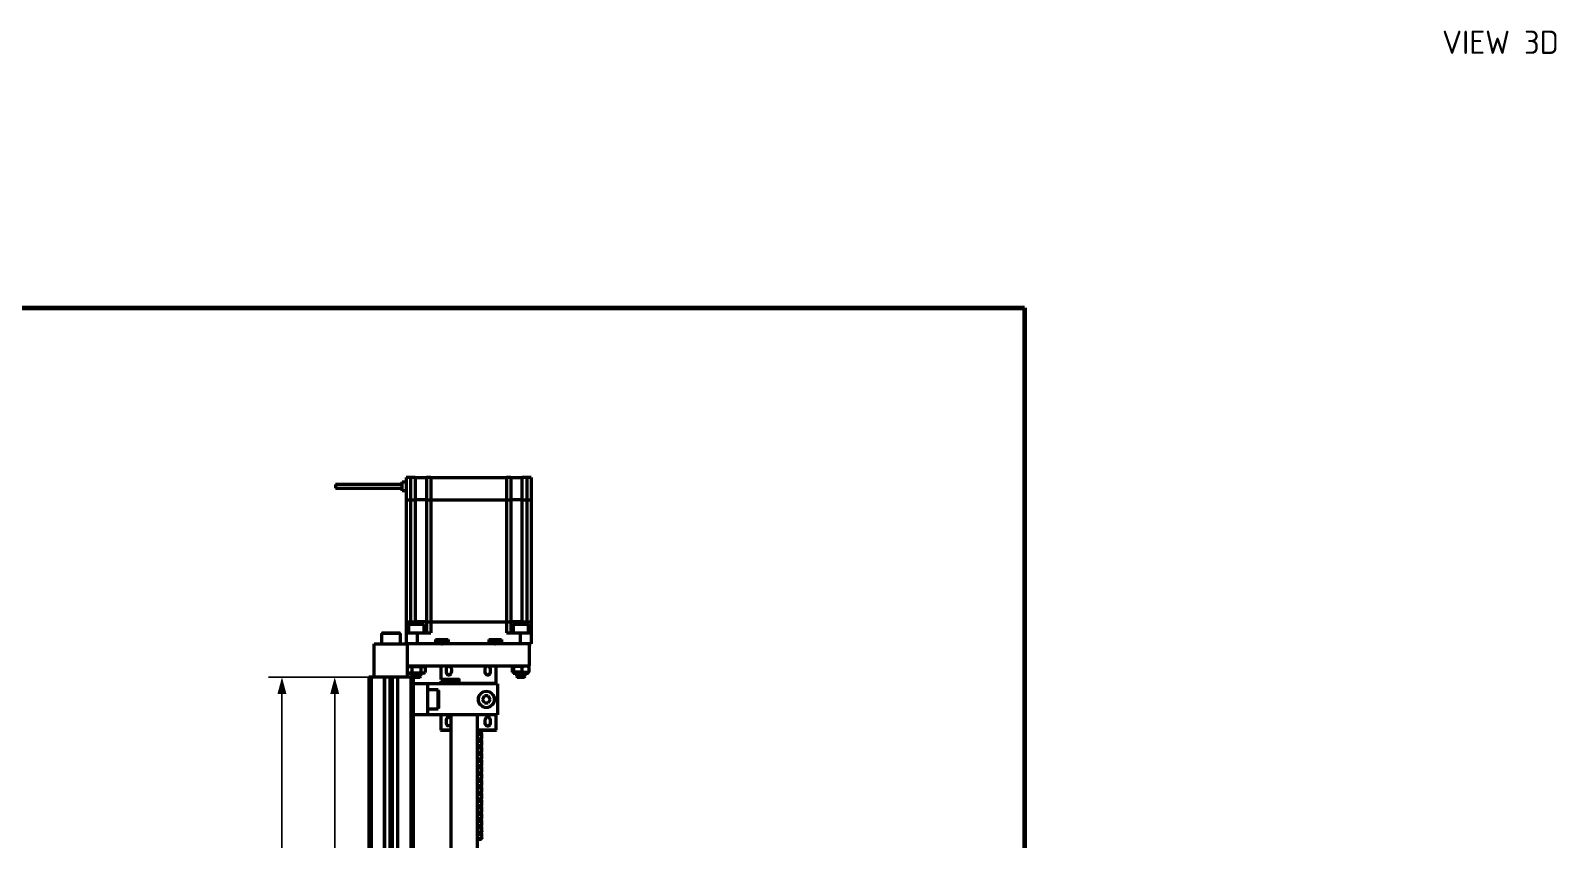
# Model space of a CAD drawing. Header units: millimetres. Extents: x 55 to 11032, y -227 to 3957.
# Drawn here: x 899 to 1587, y 2269 to 2633 of the extents above; entities that cross this region are included whole.
import ezdxf

# ---------------------------------------------------------------- set-up
doc = ezdxf.new("R2010")
doc.units = ezdxf.units.MM
doc.header["$LTSCALE"] = 0.7
doc.header["$PDMODE"] = 35
doc.header["$PDSIZE"] = -4
doc.layers.get('0').update_dxf_attribs({"color": 255})
for name, color, linetype, lineweight in [('AM_5', 10, 'Continuous', 25), ('CON', 7, 'Continuous', 50), ('DIM', 94, 'Continuous', 25), ('KHUNGBV', 5, 'Continuous', 70)]:
    doc.layers.add(name, color=color, linetype=linetype, lineweight=lineweight)
doc.styles.add('TCVN-7284', font='tcvn+7284-2003r.ttf')
doc.dimstyles.new('TCVN_ISO-25_RadiusDia', dxfattribs={"dimtxt": 2.5, "dimasz": 2.5, "dimexe": 2, "dimexo": 0, "dimgap": 1, "dimtad": 1, "dimtoh": 1, "dimtxsty": 'TCVN-7284', "dimblk": 'Arrow', "dimcen": 0, "dimclrd": 256, "dimclre": 256, "dimclrt": 256, "dimadec": 0, "dimazin": 0, "dimtfac": 1, "dimtofl": 0, "dimtmove": 1, "dimatfit": 0, "dimldrblk": 'Arrow', "dimfxl": 1, "dimlwd": -1, "dimlwe": -1, "dimarcsym": 0})

# ---------------------------------------------------------------- blocks, each defined once
blk = doc.blocks.new('dfhjd')
at = {"layer": 'KHUNGBV', "color": 9, "ltscale": 5}
for p, q in [((6559.44, 3469.71), (7718.44, 3469.71)), ((7718.44, 3469.71), (7718.44, 2639.71))]:
    blk.add_line(p, q, dxfattribs=at)
blk = doc.blocks.new('Arrow')
at = {"layer": 'DIM'}
blk.add_solid([(-1, 0.268), (-1, -0.268), (0, 0)], dxfattribs=at)
blk = doc.blocks.new('*D711')
at = {"layer": 'Defpoints', "color": 0, "ltscale": 0.2, "transparency": 16777216}
for p in [(1036.27, 2342.03), (1051.63, 2342.03), (1051.63, 1942.03)]:
    blk.add_point(p, dxfattribs=at)
at = {"layer": 'DIM', "linetype": 'ByBlock', "ltscale": 0.2, "transparency": 16777216}
for p, q in [((1051.63, 2342.03), (1030.27, 2342.03)), ((1036.27, 1949.53), (1036.27, 2334.53)), ((1051.63, 1942.03), (1030.27, 1942.03))]:
    blk.add_line(p, q, dxfattribs=at)
at = {"layer": 'DIM', "ltscale": 0.2, "transparency": 16777216, "xscale": 7.500000000000133, "yscale": 7.500000000000133, "zscale": 7.500000000000133}
for p, rotation in [((1036.27, 2342.03), 90), ((1036.27, 1942.03), 270)]:
    blk.add_blockref('Arrow', p, dxfattribs=dict(at, rotation=rotation))
at = {"layer": 'DIM', "ltscale": 0.2, "transparency": 16777216, "insert": (1029.52, 2142.03), "char_height": 7.5, "attachment_point": 5, "rotation": 90, "style": 'TCVN-7284', "bg_fill": 3, "box_fill_scale": 1.1, "bg_fill_color": 256, "bg_fill_true_color": 13158600, "bg_fill_transparency": 0}
blk.add_mtext('400', dxfattribs=at)
blk = doc.blocks.new('*D712')
at = {"layer": 'Defpoints', "color": 0, "ltscale": 0.2, "transparency": 16777216}
for p in [(1012.48, 2342.03), (1051.63, 2342.03), (1051.63, 1942.03)]:
    blk.add_point(p, dxfattribs=at)
at = {"layer": 'DIM', "linetype": 'ByBlock', "ltscale": 0.2, "transparency": 16777216}
for p, q in [((1051.63, 2342.03), (1006.48, 2342.03)), ((1012.48, 1949.53), (1012.48, 2334.53)), ((1051.63, 1942.03), (1006.48, 1942.03))]:
    blk.add_line(p, q, dxfattribs=at)
at = {"layer": 'DIM', "ltscale": 0.2, "transparency": 16777216, "xscale": 7.500000000000133, "yscale": 7.500000000000133, "zscale": 7.500000000000133}
for p, rotation in [((1012.48, 2342.03), 90), ((1012.48, 1942.03), 270)]:
    blk.add_blockref('Arrow', p, dxfattribs=dict(at, rotation=rotation))
at = {"layer": 'DIM', "ltscale": 0.2, "transparency": 16777216, "insert": (1004.98, 2142.03), "char_height": 7.5, "attachment_point": 5, "rotation": 90, "style": 'TCVN-7284', "bg_fill": 3, "box_fill_scale": 1.1, "bg_fill_color": 256, "bg_fill_true_color": 13158600, "bg_fill_transparency": 0}
blk.add_mtext('400±0,5', dxfattribs=at)

msp = doc.modelspace()

# ---------------------------------------------------------------- linework, layer by layer
at = {"color": 7, "linetype": 'Continuous', "lineweight": 25, "flags": 128}
for points in [[(1089.027, 2345.422), (1088.974, 2345.652), (1088.729, 2346.178), (1088.363, 2346.529), (1087.931, 2346.653), (1087.499, 2346.529), (1087.133, 2346.178), (1086.888, 2345.652), (1086.802, 2345.032), (1086.888, 2344.411), (1087.133, 2343.886), (1087.499, 2343.534), (1087.931, 2343.411), (1087.931, 2343.411)], [(1103.907, 2345.032), (1103.996, 2345.652), (1104.248, 2346.178), (1104.625, 2346.529), (1105.071, 2346.653), (1105.516, 2346.529), (1105.893, 2346.178), (1106.145, 2345.652), (1106.234, 2345.032), (1106.145, 2344.411), (1105.893, 2343.886), (1105.516, 2343.534), (1105.071, 2343.411), (1104.625, 2343.534), (1104.248, 2343.886), (1103.996, 2344.411), (1103.907, 2345.032)], [(1088.629, 2323.306), (1088.363, 2323.529), (1087.931, 2323.653), (1087.499, 2323.529), (1087.133, 2323.178), (1086.888, 2322.652), (1086.802, 2322.032), (1086.888, 2321.411), (1087.133, 2320.886), (1087.499, 2320.534), (1087.931, 2320.411), (1087.931, 2320.411)], [(1087.931, 2320.411), (1088.363, 2320.534), (1088.629, 2320.758)], [(1103.907, 2322.032), (1103.996, 2322.652), (1104.248, 2323.178), (1104.625, 2323.529), (1105.071, 2323.653), (1105.516, 2323.529), (1105.893, 2323.178), (1106.145, 2322.652), (1106.234, 2322.032), (1106.145, 2321.411), (1105.893, 2320.886), (1105.516, 2320.534), (1105.071, 2320.411), (1104.625, 2320.534), (1104.248, 2320.886), (1103.996, 2321.411), (1103.907, 2322.032)]]:
    msp.add_lwpolyline(points, dxfattribs=at)
at = {"color": 7, "linetype": 'Continuous', "lineweight": 25}
for radius in [3.5, 3.3]:
    msp.add_circle((1104.629, 2332.032), radius, dxfattribs=at)
for centre, radius, start, end in [((1057.629, 2361.782), 0.25, 90, 180), ((1065.629, 2361.782), 0.25, 0, 90), ((1069.759, 2365.832), 0.2, 90, 180), ((1076.359, 2365.832), 0.2, 0, 90), ((1116.899, 2365.832), 0.2, 90, 180), ((1123.499, 2365.832), 0.2, 0, 90), ((1083.185, 2358.032), 1, 206.839693, 250.453919), ((1086.072, 2358.032), 1, 289.546081, 333.160398), ((1107.185, 2358.032), 1, 206.839693, 250.453919), ((1110.072, 2358.032), 1, 289.546081, 333.160398), ((1087.683, 2344.735), 1.347, 280.619305, 356.009167), ((1082.879, 2336.032), 0.25, 0, 90), ((1104.629, 2332.032), 4, 90, 270), ((1104.629, 2332.032), 1.535, 150, 210), ((1104.629, 2332.032), 1.536, 90, 150), ((1104.629, 2332.032), 4, 270, 90), ((1104.629, 2332.032), 1.536, 30, 90), ((1104.629, 2332.032), 1.535, 330, 30), ((1082.879, 2328.032), 0.25, 270, 0), ((1104.629, 2332.032), 1.535, 210, 270), ((1104.629, 2332.032), 1.535, 270, 330)]:
    msp.add_arc(centre, radius, start, end, dxfattribs=at)
at = {"layer": 'CON', "color": 7, "linetype": 'Continuous'}
for p, q in [((1066.629, 2428.862), (1036.629, 2428.862)), ((1036.629, 2428.862), (1036.629, 2427.202)), ((1066.629, 2426.032), (1066.629, 2430.032)), ((1066.629, 2430.032), (1068.429, 2430.032)), ((1068.429, 2432.032), (1068.429, 2422.032)), ((1070.429, 2432.032), (1068.429, 2432.032)), ((1070.429, 2432.032), (1070.429, 2422.032)), ((1072.579, 2432.032), (1070.429, 2432.032)), ((1072.579, 2432.032), (1072.579, 2422.032)), ((1072.579, 2432.032), (1077.579, 2432.032)), ((1077.579, 2432.032), (1077.579, 2422.032)), ((1079.579, 2432.032), (1077.579, 2432.032)), ((1079.579, 2432.032), (1079.579, 2422.032)), ((1079.579, 2432.032), (1113.679, 2432.032)), ((1113.679, 2432.032), (1113.679, 2422.032)), ((1115.679, 2432.032), (1113.679, 2432.032)), ((1115.679, 2432.032), (1115.679, 2422.032)), ((1115.679, 2432.032), (1120.679, 2432.032)), ((1120.679, 2432.032), (1120.679, 2422.032)), ((1122.829, 2432.032), (1120.679, 2432.032)), ((1122.829, 2432.032), (1122.829, 2422.032)), ((1124.829, 2432.032), (1122.829, 2432.032)), ((1124.829, 2432.032), (1124.829, 2422.032)), ((1036.629, 2427.202), (1066.629, 2427.202)), ((1068.429, 2426.032), (1066.629, 2426.032)), ((1068.429, 2422.032), (1070.429, 2422.032)), ((1068.429, 2422.022), (1068.429, 2367.042)), ((1068.429, 2422.022), (1070.429, 2422.022)), ((1068.479, 2422.022), (1068.479, 2422.032)), ((1070.429, 2422.032), (1072.579, 2422.032)), ((1070.429, 2422.022), (1070.429, 2422.032)), ((1070.429, 2422.022), (1070.429, 2367.042)), ((1070.429, 2422.022), (1072.579, 2422.022)), ((1072.579, 2422.022), (1072.579, 2422.032)), ((1077.579, 2422.032), (1072.579, 2422.032)), ((1072.579, 2422.022), (1072.579, 2367.042)), ((1077.579, 2422.022), (1072.579, 2422.022)), ((1077.579, 2422.032), (1079.579, 2422.032)), ((1077.579, 2422.022), (1077.579, 2367.042)), ((1077.579, 2422.022), (1079.579, 2422.022)), ((1077.629, 2422.022), (1077.629, 2422.032)), ((1079.579, 2422.032), (1113.679, 2422.032)), ((1079.579, 2422.022), (1079.579, 2422.032)), ((1079.579, 2422.022), (1079.579, 2367.042)), ((1079.579, 2422.022), (1113.679, 2422.022)), ((1113.679, 2422.032), (1115.679, 2422.032)), ((1113.679, 2422.022), (1113.679, 2422.032)), ((1113.679, 2422.022), (1113.679, 2367.042)), ((1113.679, 2422.022), (1115.679, 2422.022)), ((1115.629, 2422.022), (1115.629, 2422.032)), ((1120.679, 2422.032), (1115.679, 2422.032)), ((1115.679, 2422.022), (1115.679, 2367.042)), ((1120.679, 2422.022), (1115.679, 2422.022)), ((1120.679, 2422.022), (1120.679, 2422.032)), ((1120.679, 2422.032), (1122.829, 2422.032)), ((1120.679, 2422.022), (1120.679, 2367.042)), ((1120.679, 2422.022), (1122.829, 2422.022)), ((1122.829, 2422.032), (1124.829, 2422.032)), ((1122.829, 2422.022), (1122.829, 2422.032)), ((1122.829, 2422.022), (1122.829, 2367.042)), ((1122.829, 2422.022), (1124.829, 2422.022)), ((1124.779, 2422.022), (1124.779, 2422.032)), ((1124.829, 2422.022), (1124.829, 2367.042)), ((1068.429, 2367.042), (1070.429, 2367.042)), ((1068.429, 2367.032), (1068.429, 2362.032)), ((1068.429, 2367.032), (1070.429, 2367.032)), ((1068.479, 2367.042), (1068.479, 2367.032)), ((1070.429, 2367.042), (1072.579, 2367.042)), ((1070.429, 2367.042), (1070.429, 2367.032)), ((1070.429, 2367.032), (1072.579, 2367.032)), ((1077.579, 2367.042), (1072.579, 2367.042)), ((1072.579, 2367.042), (1072.579, 2367.032)), ((1077.579, 2367.032), (1072.579, 2367.032)), ((1077.579, 2367.042), (1079.579, 2367.042)), ((1077.579, 2367.032), (1077.579, 2362.032)), ((1077.579, 2367.032), (1079.579, 2367.032)), ((1077.629, 2367.042), (1077.629, 2367.032)), ((1079.579, 2367.042), (1113.679, 2367.042)), ((1079.579, 2367.042), (1079.579, 2367.032)), ((1079.579, 2367.032), (1079.579, 2362.032)), ((1079.579, 2367.032), (1113.679, 2367.032)), ((1113.679, 2367.042), (1115.679, 2367.042)), ((1113.679, 2367.042), (1113.679, 2367.032)), ((1113.679, 2367.032), (1113.679, 2362.032)), ((1113.679, 2367.032), (1115.679, 2367.032)), ((1115.629, 2367.042), (1115.629, 2367.032)), ((1120.679, 2367.042), (1115.679, 2367.042)), ((1115.679, 2367.032), (1115.679, 2362.032)), ((1120.679, 2367.032), (1115.679, 2367.032)), ((1120.679, 2367.042), (1120.679, 2367.032)), ((1120.679, 2367.042), (1122.829, 2367.042)), ((1120.679, 2367.032), (1122.829, 2367.032)), ((1122.829, 2367.042), (1124.829, 2367.042)), ((1122.829, 2367.042), (1122.829, 2367.032)), ((1122.829, 2367.032), (1124.829, 2367.032)), ((1124.779, 2367.042), (1124.779, 2367.032)), ((1124.829, 2367.032), (1124.829, 2362.032)), ((1057.379, 2361.782), (1057.379, 2357.032)), ((1057.629, 2362.032), (1061.629, 2362.032)), ((1061.629, 2362.032), (1065.629, 2362.032)), ((1065.879, 2357.032), (1065.879, 2361.782)), ((1068.429, 2362.032), (1068.429, 2357.032)), ((1068.429, 2362.032), (1073.429, 2362.032)), ((1069.559, 2365.832), (1069.559, 2362.032)), ((1069.759, 2366.032), (1073.059, 2366.032)), ((1073.059, 2366.032), (1076.359, 2366.032)), ((1073.429, 2362.032), (1073.429, 2357.032)), ((1073.429, 2362.032), (1079.579, 2362.032)), ((1076.559, 2362.032), (1076.559, 2365.832)), ((1113.679, 2362.032), (1119.829, 2362.032)), ((1116.699, 2365.832), (1116.699, 2362.032)), ((1116.899, 2366.032), (1120.199, 2366.032)), ((1119.829, 2362.032), (1119.829, 2357.032)), ((1119.829, 2362.032), (1124.829, 2362.032)), ((1120.199, 2366.032), (1123.499, 2366.032)), ((1123.699, 2362.032), (1123.699, 2365.832)), ((1124.829, 2362.032), (1124.829, 2357.032)), ((1054.129, 2342.032), (1054.129, 2357.032)), ((1054.129, 2357.032), (1069.129, 2357.032)), ((1069.129, 2342.032), (1069.129, 2357.032)), ((1124.129, 2357.032), (1069.129, 2357.032)), ((1081.779, 2359.032), (1087.479, 2359.032)), ((1081.779, 2359.032), (1081.779, 2357.032)), ((1081.883, 2359.032), (1082.296, 2357.58)), ((1082.851, 2357.089), (1082.862, 2357.089)), ((1084.429, 2357.089), (1084.829, 2357.089)), ((1084.629, 2357.58), (1084.629, 2359.032)), ((1086.396, 2357.089), (1086.407, 2357.089)), ((1086.961, 2357.58), (1087.375, 2359.032)), ((1087.479, 2359.032), (1087.479, 2357.032)), ((1105.779, 2359.032), (1111.479, 2359.032)), ((1105.779, 2359.032), (1105.779, 2357.032)), ((1105.883, 2359.032), (1106.296, 2357.58)), ((1106.851, 2357.089), (1106.862, 2357.089)), ((1108.429, 2357.089), (1108.829, 2357.089)), ((1108.629, 2357.58), (1108.629, 2359.032)), ((1110.396, 2357.089), (1110.407, 2357.089)), ((1110.961, 2357.58), (1111.375, 2359.032)), ((1111.479, 2359.032), (1111.479, 2357.032)), ((1124.129, 2347.032), (1124.129, 2357.032)), ((1124.129, 2357.032), (1124.829, 2357.032)), ((1124.129, 2347.032), (1069.129, 2347.032)), ((1070.028, 2346.632), (1069.129, 2346.632)), ((1069.326, 2346.632), (1069.326, 2346.719)), ((1069.559, 2347.032), (1069.559, 2346.632)), ((1071.038, 2346.632), (1070.028, 2346.632)), ((1071.038, 2346.632), (1071.038, 2344.144)), ((1073.059, 2346.632), (1071.038, 2346.632)), ((1075.08, 2346.632), (1073.059, 2346.632)), ((1076.09, 2346.632), (1075.08, 2346.632)), ((1075.08, 2346.632), (1075.08, 2344.144)), ((1077.1, 2346.632), (1076.09, 2346.632)), ((1076.559, 2346.632), (1076.559, 2347.032)), ((1076.792, 2346.719), (1076.559, 2346.765)), ((1076.792, 2346.632), (1076.792, 2346.719)), ((1077.1, 2346.632), (1077.1, 2344.144)), ((1084.129, 2347.032), (1084.129, 2341.032)), ((1109.129, 2339.232), (1109.129, 2347.032)), ((1116.466, 2344.232), (1116.466, 2346.719)), ((1116.992, 2346.719), (1116.729, 2347.032)), ((1116.992, 2344.232), (1116.992, 2346.719)), ((1120.725, 2344.232), (1120.725, 2346.719)), ((1123.932, 2346.719), (1122.328, 2347.032)), ((1123.932, 2344.232), (1123.932, 2346.719)), ((1051.629, 2342.032), (1051.629, 1942.032)), ((1052.629, 2342.032), (1051.629, 2342.032)), ((1052.629, 2342.032), (1052.629, 1942.032)), ((1058.629, 2342.032), (1052.629, 2342.032)), ((1058.629, 2342.032), (1058.629, 1942.032)), ((1058.69, 2342.032), (1058.629, 2342.032)), ((1058.69, 2342.032), (1058.69, 1942.032)), ((1061.109, 2342.032), (1058.69, 2342.032)), ((1061.109, 2342.032), (1061.109, 1942.032)), ((1061.629, 2342.032), (1061.109, 2342.032)), ((1061.629, 2342.032), (1061.629, 1942.032)), ((1062.148, 2342.032), (1061.629, 2342.032)), ((1062.148, 2342.032), (1062.148, 1942.032)), ((1064.568, 2342.032), (1062.148, 2342.032)), ((1064.568, 2342.032), (1064.568, 1942.032)), ((1064.629, 2342.032), (1064.568, 2342.032)), ((1064.629, 2342.032), (1064.629, 1942.032)), ((1070.629, 2342.032), (1064.629, 2342.032)), ((1069.017, 2344.144), (1070.028, 2343.832)), ((1069.129, 2344.08), (1069.559, 2343.832)), ((1070.028, 2343.832), (1069.559, 2343.832)), ((1073.059, 2343.832), (1070.028, 2343.832)), ((1070.629, 2342.032), (1070.629, 1942.032)), ((1071.629, 2342.032), (1070.629, 2342.032)), ((1071.059, 2343.832), (1071.059, 2342.422)), ((1071.059, 2342.422), (1071.449, 2342.032)), ((1071.059, 2342.422), (1073.059, 2342.422)), ((1071.629, 2342.032), (1073.059, 2342.032)), ((1071.629, 2342.032), (1071.629, 1942.032)), ((1076.09, 2343.832), (1073.059, 2343.832)), ((1073.059, 2342.422), (1075.059, 2342.422)), ((1073.059, 2342.032), (1074.669, 2342.032)), ((1074.669, 2342.032), (1075.059, 2342.422)), ((1075.059, 2342.422), (1075.059, 2343.832)), ((1075.08, 2344.144), (1076.09, 2343.832)), ((1076.559, 2343.832), (1076.09, 2343.832)), ((1076.559, 2343.832), (1077.1, 2344.144)), ((1092.196, 2341.032), (1084.129, 2341.032)), ((1084.129, 2340.232), (1084.129, 2339.032)), ((1084.129, 2340.232), (1092.196, 2340.232)), ((1109.129, 2339.232), (1084.814, 2339.232)), ((1092.404, 2340.432), (1092.404, 2340.832)), ((1092.629, 2339.232), (1092.629, 2339.032)), ((1100.629, 2339.032), (1100.629, 2339.232)), ((1116.466, 2344.232), (1116.729, 2344.232)), ((1116.699, 2344.232), (1116.699, 2343.832)), ((1116.699, 2343.832), (1123.699, 2343.832)), ((1116.729, 2344.232), (1116.992, 2344.232)), ((1118.858, 2344.232), (1116.992, 2344.232)), ((1118.199, 2343.832), (1118.199, 2342.422)), ((1118.199, 2342.422), (1118.589, 2342.032)), ((1118.199, 2342.422), (1120.199, 2342.422)), ((1118.589, 2342.032), (1120.199, 2342.032)), ((1120.725, 2344.232), (1118.858, 2344.232)), ((1120.199, 2342.422), (1122.199, 2342.422)), ((1120.199, 2342.032), (1121.809, 2342.032)), ((1120.725, 2344.232), (1122.328, 2344.232)), ((1121.809, 2342.032), (1122.199, 2342.422)), ((1122.199, 2342.422), (1122.199, 2343.832)), ((1122.328, 2344.232), (1123.932, 2344.232)), ((1123.699, 2343.832), (1123.699, 2344.232)), ((1078.129, 2339.032), (1071.629, 2339.032)), ((1078.129, 2339.032), (1078.129, 2325.032)), ((1109.629, 2339.032), (1078.129, 2339.032)), ((1082.879, 2336.282), (1078.129, 2336.282)), ((1083.129, 2336.032), (1083.129, 2328.032)), ((1102.856, 2332.032), (1103.742, 2333.567)), ((1105.515, 2333.567), (1103.742, 2333.567)), ((1106.402, 2332.032), (1105.515, 2333.567)), ((1109.629, 2339.032), (1109.629, 2325.032)), ((1078.129, 2327.782), (1082.879, 2327.782)), ((1103.742, 2330.496), (1102.856, 2332.032)), ((1103.742, 2330.496), (1105.515, 2330.496)), ((1106.402, 2332.032), (1105.515, 2330.496)), ((1078.129, 2325.032), (1071.629, 2325.032)), ((1109.629, 2325.032), (1078.129, 2325.032)), ((1084.129, 2325.032), (1084.129, 2318.232)), ((1088.629, 2325.032), (1088.629, 2161.853)), ((1100.629, 2161.853), (1100.629, 2325.032)), ((1109.129, 2318.232), (1109.129, 2325.032)), ((1084.129, 2318.232), (1084.329, 2318.032)), ((1088.629, 2318.232), (1084.129, 2318.232)), ((1087.802, 2318.032), (1084.329, 2318.032)), ((1088.629, 2318.032), (1087.802, 2318.032)), ((1109.129, 2318.232), (1100.629, 2318.232)), ((1108.929, 2318.032), (1100.629, 2318.032)), ((1100.629, 2317.832), (1102.629, 2317.832)), ((1101.629, 2317.832), (1101.629, 2318.032)), ((1102.027, 2316.954), (1102.128, 2316.993)), ((1102.027, 2313.954), (1102.128, 2313.993)), ((1102.629, 2317.457), (1102.629, 2317.832)), ((1102.629, 2314.457), (1102.629, 2316.457)), ((1102.629, 2311.457), (1102.629, 2313.457)), ((1108.929, 2318.032), (1109.129, 2318.232)), ((1102.027, 2310.954), (1102.128, 2310.993)), ((1102.027, 2307.954), (1102.128, 2307.993)), ((1102.027, 2304.954), (1102.128, 2304.993)), ((1102.629, 2308.457), (1102.629, 2310.457)), ((1102.629, 2305.457), (1102.629, 2307.457)), ((1102.027, 2301.954), (1102.128, 2301.993)), ((1102.027, 2298.954), (1102.128, 2298.993)), ((1102.629, 2302.457), (1102.629, 2304.457)), ((1102.629, 2299.457), (1102.629, 2301.457)), ((1102.629, 2296.457), (1102.629, 2298.457)), ((1102.027, 2295.954), (1102.128, 2295.993)), ((1102.027, 2292.954), (1102.128, 2292.993)), ((1102.629, 2293.457), (1102.629, 2295.457)), ((1102.629, 2290.457), (1102.629, 2292.457)), ((1102.027, 2289.954), (1102.128, 2289.993)), ((1102.027, 2286.954), (1102.128, 2286.993)), ((1102.629, 2287.457), (1102.629, 2289.457)), ((1102.629, 2284.457), (1102.629, 2286.457)), ((1102.027, 2283.954), (1102.128, 2283.993)), ((1102.027, 2280.954), (1102.128, 2280.993)), ((1102.027, 2277.954), (1102.128, 2277.993)), ((1102.629, 2281.457), (1102.629, 2283.457)), ((1102.629, 2278.457), (1102.629, 2280.457)), ((1102.629, 2275.457), (1102.629, 2277.457)), ((1102.027, 2274.954), (1102.128, 2274.993)), ((1102.027, 2271.954), (1102.128, 2271.993)), ((1102.629, 2272.457), (1102.629, 2274.457)), ((1102.629, 2269.457), (1102.629, 2271.457)), ((1102.027, 2268.954), (1102.128, 2268.993))]:
    msp.add_line(p, q, dxfattribs=at)
at = {"layer": 'CON', "color": 8, "linetype": 'Continuous'}
for p, q in [((1070.429, 2367.032), (1070.429, 2366.032)), ((1072.579, 2367.032), (1072.579, 2366.032)), ((1120.679, 2367.032), (1120.679, 2366.032)), ((1122.829, 2367.032), (1122.829, 2366.032)), ((1061.629, 2361.782), (1057.379, 2361.782)), ((1065.879, 2361.782), (1061.629, 2361.782)), ((1073.059, 2365.832), (1069.559, 2365.832)), ((1076.559, 2365.832), (1073.059, 2365.832)), ((1120.199, 2365.832), (1116.699, 2365.832)), ((1123.699, 2365.832), (1120.199, 2365.832)), ((1082.879, 2327.782), (1082.879, 2336.282))]:
    msp.add_line(p, q, dxfattribs=at)
for points, knots in [([(1082.293, 2357.58), (1082.328, 2357.58), (1082.399, 2357.58), (1082.939, 2357.58), (1083.711, 2357.58), (1084.323, 2357.58), (1084.629, 2357.58)], [0, 0, 0, 0, 0.2498811, 0.4999208, 0.7499604, 1, 1, 1, 1]), ([(1084.629, 2357.58), (1084.935, 2357.58), (1085.547, 2357.58), (1086.319, 2357.58), (1086.859, 2357.58), (1086.929, 2357.58), (1086.964, 2357.58)], [0, 0, 0, 0, 0.2500396, 0.5000792, 0.7501189, 1, 1, 1, 1]), ([(1106.293, 2357.58), (1106.328, 2357.58), (1106.399, 2357.58), (1106.939, 2357.58), (1107.711, 2357.58), (1108.323, 2357.58), (1108.629, 2357.58)], [0, 0, 0, 0, 0.2498811, 0.4999208, 0.7499604, 1, 1, 1, 1]), ([(1108.629, 2357.58), (1108.935, 2357.58), (1109.547, 2357.58), (1110.319, 2357.58), (1110.859, 2357.58), (1110.929, 2357.58), (1110.964, 2357.58)], [0, 0, 0, 0, 0.25003962, 0.50007925, 0.75011887, 1, 1, 1, 1])]:
    msp.add_open_spline(points, degree=3, knots=knots, dxfattribs=at)
at = {"layer": 'CON', "color": 7, "linetype": 'Continuous'}
for points, knots in [([(1069.589, 2347.032), (1069.582, 2347.031), (1069.494, 2347.027), (1069.407, 2346.868), (1069.326, 2346.719)], [0, 0, 0, 0, 0.0701742, 1, 1, 1, 1]), ([(1076.529, 2347.032), (1076.535, 2347.031), (1076.624, 2347.027), (1076.711, 2346.868), (1076.792, 2346.719)], [0, 0, 0, 0, 0.0701742, 1, 1, 1, 1]), ([(1086.766, 2346.398), (1086.695, 2346.24), (1086.561, 2345.94), (1086.472, 2345.418), (1086.453, 2344.901), (1086.51, 2344.365), (1086.659, 2343.842), (1086.909, 2343.404), (1087.247, 2343.094), (1087.519, 2343.053), (1087.659, 2343.032)], [0, 0, 0, 0, 0.1301531, 0.2455367, 0.3562604, 0.4723699, 0.6039973, 0.7371112, 0.8653589, 1, 1, 1, 1]), ([(1087.659, 2347.032), (1087.568, 2347.023), (1087.39, 2347.006), (1087.15, 2346.873), (1086.936, 2346.676), (1086.824, 2346.492), (1086.766, 2346.398)], [0, 0, 0, 0, 0.25514, 0.4999471, 0.7448459, 1, 1, 1, 1]), ([(1087.659, 2343.032), (1087.752, 2343.041), (1087.935, 2343.058), (1088.204, 2343.193), (1088.449, 2343.393), (1088.734, 2343.742), (1088.993, 2344.307), (1089.089, 2345.059), (1088.978, 2345.789), (1088.731, 2346.323), (1088.45, 2346.67), (1088.202, 2346.872), (1087.933, 2347.006), (1087.751, 2347.023), (1087.659, 2347.032)], [0, 0, 0, 0, 0.0652185, 0.1289563, 0.1918072, 0.2543938, 0.3809924, 0.5080002, 0.6233805, 0.7430034, 0.8084867, 0.871997, 0.9349797, 1, 1, 1, 1]), ([(1106.257, 2346.398), (1106.17, 2346.529), (1106, 2346.784), (1105.653, 2347), (1105.257, 2347.06), (1104.836, 2346.928), (1104.447, 2346.613), (1104.143, 2346.162), (1103.941, 2345.62), (1103.915, 2345.227), (1103.902, 2345.032)], [0, 0, 0, 0, 0.1228673, 0.2388277, 0.3586368, 0.4874316, 0.6151998, 0.7428415, 0.8720612, 1, 1, 1, 1]), ([(1106.573, 2345.032), (1106.56, 2345.282), (1106.533, 2345.783), (1106.349, 2346.193), (1106.257, 2346.398)], [0, 0, 0, 0, 0.49888738, 1, 1, 1, 1]), ([(1116.729, 2347.032), (1116.722, 2347.031), (1116.634, 2347.027), (1116.547, 2346.868), (1116.466, 2346.719)], [0, 0, 0, 0, 0.0701742, 1, 1, 1, 1]), ([(1116.992, 2346.719), (1117.148, 2346.766), (1117.757, 2346.95), (1118.389, 2346.997), (1118.858, 2347.032)], [0, 0, 0, 0, 0.2575513, 1, 1, 1, 1]), ([(1118.858, 2347.032), (1119.028, 2347.027), (1119.66, 2347.01), (1120.275, 2346.842), (1120.725, 2346.719)], [0, 0, 0, 0, 0.2686336, 1, 1, 1, 1]), ([(1122.328, 2347.032), (1122.29, 2347.031), (1121.749, 2347.027), (1121.218, 2346.868), (1120.725, 2346.719)], [0, 0, 0, 0, 0.0701742, 1, 1, 1, 1]), ([(1123.669, 2347.032), (1123.675, 2347.031), (1123.764, 2347.027), (1123.851, 2346.868), (1123.932, 2346.719)], [0, 0, 0, 0, 0.0701742, 1, 1, 1, 1]), ([(1070.028, 2343.832), (1070.052, 2343.832), (1070.393, 2343.837), (1070.727, 2343.996), (1071.038, 2344.144)], [0, 0, 0, 0, 0.0701742, 1, 1, 1, 1]), ([(1071.038, 2344.144), (1071.208, 2344.097), (1071.866, 2343.914), (1072.551, 2343.867), (1073.059, 2343.832)], [0, 0, 0, 0, 0.2575513, 1, 1, 1, 1]), ([(1073.059, 2343.832), (1073.243, 2343.836), (1073.927, 2343.854), (1074.593, 2344.022), (1075.08, 2344.144)], [0, 0, 0, 0, 0.2686336, 1, 1, 1, 1]), ([(1076.09, 2343.832), (1076.114, 2343.832), (1076.455, 2343.837), (1076.789, 2343.996), (1077.1, 2344.144)], [0, 0, 0, 0, 0.0701742, 1, 1, 1, 1]), ([(1084.814, 2339.232), (1084.805, 2339.229), (1084.787, 2339.224), (1084.768, 2339.188), (1084.756, 2339.148), (1084.749, 2339.113), (1084.744, 2339.074), (1084.744, 2339.046), (1084.743, 2339.032)], [0, 0, 0, 0, 0.25016596, 0.49873524, 0.62293557, 0.74723743, 0.87249126, 1, 1, 1, 1]), ([(1092.404, 2340.832), (1092.403, 2340.846), (1092.402, 2340.874), (1092.388, 2340.913), (1092.367, 2340.948), (1092.331, 2340.987), (1092.274, 2341.024), (1092.222, 2341.029), (1092.196, 2341.032)], [0, 0, 0, 0, 0.1273937, 0.252521, 0.3767052, 0.5008192, 0.7494054, 1, 1, 1, 1]), ([(1092.196, 2340.232), (1092.222, 2340.234), (1092.274, 2340.24), (1092.331, 2340.276), (1092.367, 2340.315), (1092.388, 2340.351), (1092.402, 2340.39), (1092.403, 2340.418), (1092.404, 2340.432)], [0, 0, 0, 0, 0.250166, 0.4987352, 0.6229356, 0.7472374, 0.8724913, 1, 1, 1, 1]), ([(1103.902, 2345.032), (1103.925, 2344.769), (1103.971, 2344.25), (1104.269, 2343.681), (1104.578, 2343.339), (1104.91, 2343.104), (1105.337, 2342.986), (1105.74, 2343.102), (1106.031, 2343.335), (1106.29, 2343.675), (1106.522, 2344.247), (1106.556, 2344.768), (1106.573, 2345.032)], [0, 0, 0, 0, 0.129959, 0.2561964, 0.3248926, 0.3884235, 0.4996998, 0.6105573, 0.6735675, 0.7425193, 0.869741, 1, 1, 1, 1]), ([(1086.766, 2323.398), (1086.695, 2323.24), (1086.561, 2322.94), (1086.472, 2322.418), (1086.453, 2321.901), (1086.51, 2321.365), (1086.659, 2320.842), (1086.909, 2320.404), (1087.247, 2320.094), (1087.519, 2320.053), (1087.659, 2320.032)], [0, 0, 0, 0, 0.1301531, 0.2455367, 0.3562604, 0.4723699, 0.6039973, 0.7371112, 0.8653589, 1, 1, 1, 1]), ([(1087.659, 2324.032), (1087.568, 2324.023), (1087.39, 2324.006), (1087.15, 2323.873), (1086.936, 2323.676), (1086.824, 2323.492), (1086.766, 2323.398)], [0, 0, 0, 0, 0.25514003, 0.49994712, 0.74484594, 1, 1, 1, 1]), ([(1088.629, 2323.432), (1088.569, 2323.512), (1088.44, 2323.684), (1088.201, 2323.871), (1087.933, 2324.006), (1087.751, 2324.023), (1087.659, 2324.032)], [0, 0, 0, 0, 0.2242664, 0.4815179, 0.7366323, 1, 1, 1, 1]), ([(1087.659, 2320.032), (1087.752, 2320.041), (1087.935, 2320.058), (1088.203, 2320.194), (1088.441, 2320.382), (1088.569, 2320.551), (1088.629, 2320.63)], [0, 0, 0, 0, 0.2643944, 0.5227861, 0.7775823, 1, 1, 1, 1]), ([(1106.257, 2323.398), (1106.17, 2323.529), (1106, 2323.784), (1105.653, 2324), (1105.257, 2324.06), (1104.836, 2323.928), (1104.447, 2323.613), (1104.143, 2323.162), (1103.941, 2322.62), (1103.915, 2322.227), (1103.902, 2322.032)], [0, 0, 0, 0, 0.1228673, 0.2388277, 0.3586368, 0.4874316, 0.6151998, 0.7428415, 0.8720612, 1, 1, 1, 1]), ([(1103.902, 2322.032), (1103.925, 2321.769), (1103.971, 2321.25), (1104.269, 2320.681), (1104.578, 2320.339), (1104.91, 2320.104), (1105.337, 2319.986), (1105.74, 2320.102), (1106.031, 2320.335), (1106.29, 2320.675), (1106.522, 2321.247), (1106.556, 2321.768), (1106.573, 2322.032)], [0, 0, 0, 0, 0.129959, 0.2561964, 0.3248926, 0.3884235, 0.4996998, 0.6105573, 0.6735675, 0.7425193, 0.869741, 1, 1, 1, 1]), ([(1106.573, 2322.032), (1106.56, 2322.282), (1106.533, 2322.783), (1106.349, 2323.193), (1106.257, 2323.398)], [0, 0, 0, 0, 0.4988874, 1, 1, 1, 1]), ([(1102.522, 2317.457), (1102.551, 2317.434), (1102.662, 2317.347), (1102.027, 2317.221), (1101.054, 2317.112), (1100.629, 2317.064)], [0, 0, 0, 0, 0.1627915, 0.6336861, 1, 1, 1, 1]), ([(1102.085, 2316.981), (1102.061, 2316.975), (1101.996, 2316.959), (1101.401, 2316.798), (1100.777, 2316.659), (1100.629, 2316.626)], [0, 0, 0, 0, 0.30395075, 0.83443922, 1, 1, 1, 1]), ([(1100.629, 2316.064), (1101.062, 2316.112), (1102.052, 2316.221), (1102.727, 2316.387), (1102.559, 2316.592), (1101.778, 2316.728), (1100.902, 2316.82), (1100.629, 2316.849)], [0, 0, 0, 0, 0.1835808, 0.419573, 0.66181, 0.8943932, 1, 1, 1, 1]), ([(1102.522, 2314.457), (1102.551, 2314.434), (1102.662, 2314.347), (1102.027, 2314.221), (1101.054, 2314.112), (1100.629, 2314.064)], [0, 0, 0, 0, 0.1627915, 0.6336861, 1, 1, 1, 1]), ([(1102.085, 2313.981), (1102.061, 2313.975), (1101.996, 2313.959), (1101.401, 2313.798), (1100.777, 2313.659), (1100.629, 2313.626)], [0, 0, 0, 0, 0.3039508, 0.8344392, 1, 1, 1, 1]), ([(1100.629, 2313.064), (1101.062, 2313.112), (1102.052, 2313.221), (1102.727, 2313.387), (1102.559, 2313.592), (1101.778, 2313.728), (1100.902, 2313.82), (1100.629, 2313.849)], [0, 0, 0, 0, 0.1835808, 0.419573, 0.66181, 0.8943932, 1, 1, 1, 1]), ([(1101.173, 2317.129), (1101.228, 2317.114), (1101.662, 2316.994), (1101.83, 2316.962), (1101.977, 2316.935)], [0, 0, 0, 0, 0.12617461, 1, 1, 1, 1]), ([(1101.173, 2314.129), (1101.228, 2314.114), (1101.579, 2314.017), (1101.717, 2313.99), (1101.833, 2313.968)], [0, 0, 0, 0, 0.1568859, 1, 1, 1, 1]), ([(1102.522, 2311.457), (1102.551, 2311.434), (1102.662, 2311.347), (1102.027, 2311.221), (1101.054, 2311.112), (1100.629, 2311.064)], [0, 0, 0, 0, 0.1627915, 0.6336861, 1, 1, 1, 1]), ([(1102.085, 2310.981), (1102.061, 2310.975), (1101.996, 2310.959), (1101.401, 2310.798), (1100.777, 2310.659), (1100.629, 2310.626)], [0, 0, 0, 0, 0.3039508, 0.8344392, 1, 1, 1, 1]), ([(1100.629, 2310.064), (1101.062, 2310.112), (1102.052, 2310.221), (1102.727, 2310.387), (1102.559, 2310.592), (1101.778, 2310.728), (1100.902, 2310.82), (1100.629, 2310.849)], [0, 0, 0, 0, 0.1835808, 0.419573, 0.66181, 0.8943932, 1, 1, 1, 1]), ([(1102.522, 2308.457), (1102.551, 2308.434), (1102.662, 2308.347), (1102.027, 2308.221), (1101.054, 2308.112), (1100.629, 2308.064)], [0, 0, 0, 0, 0.1627915, 0.6336861, 1, 1, 1, 1]), ([(1102.085, 2307.981), (1102.061, 2307.975), (1101.996, 2307.959), (1101.401, 2307.798), (1100.777, 2307.659), (1100.629, 2307.626)], [0, 0, 0, 0, 0.3039508, 0.8344392, 1, 1, 1, 1]), ([(1100.629, 2307.064), (1101.062, 2307.112), (1102.052, 2307.221), (1102.727, 2307.387), (1102.559, 2307.592), (1101.778, 2307.728), (1100.902, 2307.82), (1100.629, 2307.849)], [0, 0, 0, 0, 0.1835808, 0.419573, 0.66181, 0.8943932, 1, 1, 1, 1]), ([(1102.522, 2305.457), (1102.551, 2305.434), (1102.662, 2305.347), (1102.027, 2305.221), (1101.054, 2305.112), (1100.629, 2305.064)], [0, 0, 0, 0, 0.1627915, 0.6336861, 1, 1, 1, 1]), ([(1102.085, 2304.981), (1102.061, 2304.975), (1101.996, 2304.959), (1101.401, 2304.798), (1100.777, 2304.659), (1100.629, 2304.626)], [0, 0, 0, 0, 0.3039508, 0.8344392, 1, 1, 1, 1]), ([(1100.629, 2304.064), (1101.062, 2304.112), (1102.052, 2304.221), (1102.727, 2304.387), (1102.559, 2304.592), (1101.778, 2304.728), (1100.902, 2304.82), (1100.629, 2304.849)], [0, 0, 0, 0, 0.1835808, 0.419573, 0.66181, 0.8943932, 1, 1, 1, 1]), ([(1101.173, 2311.129), (1101.228, 2311.114), (1101.579, 2311.017), (1101.717, 2310.99), (1101.833, 2310.968)], [0, 0, 0, 0, 0.1568859, 1, 1, 1, 1]), ([(1101.173, 2308.129), (1101.228, 2308.114), (1101.579, 2308.017), (1101.717, 2307.99), (1101.833, 2307.968)], [0, 0, 0, 0, 0.1568859, 1, 1, 1, 1]), ([(1101.173, 2305.129), (1101.228, 2305.114), (1101.662, 2304.994), (1101.83, 2304.962), (1101.977, 2304.935)], [0, 0, 0, 0, 0.1261746, 1, 1, 1, 1]), ([(1102.522, 2302.457), (1102.551, 2302.434), (1102.662, 2302.347), (1102.027, 2302.221), (1101.054, 2302.112), (1100.629, 2302.064)], [0, 0, 0, 0, 0.1627915, 0.6336861, 1, 1, 1, 1]), ([(1102.085, 2301.981), (1102.061, 2301.975), (1101.996, 2301.959), (1101.401, 2301.798), (1100.777, 2301.659), (1100.629, 2301.626)], [0, 0, 0, 0, 0.3039508, 0.8344392, 1, 1, 1, 1]), ([(1100.629, 2301.064), (1101.062, 2301.112), (1102.052, 2301.221), (1102.727, 2301.387), (1102.559, 2301.592), (1101.778, 2301.728), (1100.902, 2301.82), (1100.629, 2301.849)], [0, 0, 0, 0, 0.1835808, 0.419573, 0.66181, 0.8943932, 1, 1, 1, 1]), ([(1102.522, 2299.457), (1102.551, 2299.434), (1102.662, 2299.347), (1102.027, 2299.221), (1101.054, 2299.112), (1100.629, 2299.064)], [0, 0, 0, 0, 0.1627915, 0.6336861, 1, 1, 1, 1]), ([(1102.085, 2298.981), (1102.061, 2298.975), (1101.996, 2298.959), (1101.401, 2298.798), (1100.777, 2298.659), (1100.629, 2298.626)], [0, 0, 0, 0, 0.30395075, 0.83443922, 1, 1, 1, 1]), ([(1100.629, 2298.064), (1101.062, 2298.112), (1102.052, 2298.221), (1102.727, 2298.387), (1102.559, 2298.592), (1101.778, 2298.728), (1100.902, 2298.82), (1100.629, 2298.849)], [0, 0, 0, 0, 0.1835808, 0.419573, 0.66181, 0.8943932, 1, 1, 1, 1]), ([(1101.173, 2302.129), (1101.228, 2302.114), (1101.579, 2302.017), (1101.717, 2301.99), (1101.833, 2301.968)], [0, 0, 0, 0, 0.1568859, 1, 1, 1, 1]), ([(1101.173, 2299.129), (1101.228, 2299.114), (1101.579, 2299.017), (1101.717, 2298.99), (1101.833, 2298.968)], [0, 0, 0, 0, 0.1568859, 1, 1, 1, 1]), ([(1102.522, 2296.457), (1102.551, 2296.434), (1102.662, 2296.347), (1102.027, 2296.221), (1101.054, 2296.112), (1100.629, 2296.064)], [0, 0, 0, 0, 0.1627915, 0.6336861, 1, 1, 1, 1]), ([(1102.085, 2295.981), (1102.061, 2295.975), (1101.996, 2295.959), (1101.401, 2295.798), (1100.777, 2295.659), (1100.629, 2295.626)], [0, 0, 0, 0, 0.30395075, 0.83443922, 1, 1, 1, 1]), ([(1100.629, 2295.064), (1101.062, 2295.112), (1102.052, 2295.221), (1102.727, 2295.387), (1102.559, 2295.592), (1101.778, 2295.728), (1100.902, 2295.82), (1100.629, 2295.849)], [0, 0, 0, 0, 0.1835808, 0.419573, 0.66181, 0.8943932, 1, 1, 1, 1]), ([(1102.522, 2293.457), (1102.551, 2293.434), (1102.662, 2293.347), (1102.027, 2293.221), (1101.054, 2293.112), (1100.629, 2293.064)], [0, 0, 0, 0, 0.1627915, 0.6336861, 1, 1, 1, 1]), ([(1102.085, 2292.981), (1102.061, 2292.975), (1101.996, 2292.959), (1101.401, 2292.798), (1100.777, 2292.659), (1100.629, 2292.626)], [0, 0, 0, 0, 0.3039508, 0.8344392, 1, 1, 1, 1]), ([(1100.629, 2292.064), (1101.062, 2292.112), (1102.052, 2292.221), (1102.727, 2292.387), (1102.559, 2292.592), (1101.778, 2292.728), (1100.902, 2292.82), (1100.629, 2292.849)], [0, 0, 0, 0, 0.1835808, 0.419573, 0.66181, 0.8943932, 1, 1, 1, 1]), ([(1101.173, 2296.129), (1101.228, 2296.114), (1101.579, 2296.017), (1101.717, 2295.99), (1101.833, 2295.968)], [0, 0, 0, 0, 0.1568859, 1, 1, 1, 1]), ([(1101.173, 2293.129), (1101.228, 2293.114), (1101.579, 2293.017), (1101.717, 2292.99), (1101.833, 2292.968)], [0, 0, 0, 0, 0.1568859, 1, 1, 1, 1]), ([(1102.522, 2290.457), (1102.551, 2290.434), (1102.662, 2290.347), (1102.027, 2290.221), (1101.054, 2290.112), (1100.629, 2290.064)], [0, 0, 0, 0, 0.1627915, 0.6336861, 1, 1, 1, 1]), ([(1102.085, 2289.981), (1102.061, 2289.975), (1101.996, 2289.959), (1101.401, 2289.798), (1100.777, 2289.659), (1100.629, 2289.626)], [0, 0, 0, 0, 0.3039508, 0.8344392, 1, 1, 1, 1]), ([(1100.629, 2289.064), (1101.062, 2289.112), (1102.052, 2289.221), (1102.727, 2289.387), (1102.559, 2289.592), (1101.778, 2289.728), (1100.902, 2289.82), (1100.629, 2289.849)], [0, 0, 0, 0, 0.1835808, 0.419573, 0.66181, 0.8943932, 1, 1, 1, 1]), ([(1102.522, 2287.457), (1102.551, 2287.434), (1102.662, 2287.347), (1102.027, 2287.221), (1101.054, 2287.112), (1100.629, 2287.064)], [0, 0, 0, 0, 0.1627915, 0.6336861, 1, 1, 1, 1]), ([(1102.085, 2286.981), (1102.061, 2286.975), (1101.996, 2286.959), (1101.401, 2286.798), (1100.777, 2286.659), (1100.629, 2286.626)], [0, 0, 0, 0, 0.30395075, 0.83443922, 1, 1, 1, 1]), ([(1100.629, 2286.064), (1101.062, 2286.112), (1102.052, 2286.221), (1102.727, 2286.387), (1102.559, 2286.592), (1101.778, 2286.728), (1100.902, 2286.82), (1100.629, 2286.849)], [0, 0, 0, 0, 0.1835808, 0.419573, 0.66181, 0.8943932, 1, 1, 1, 1]), ([(1102.522, 2284.457), (1102.551, 2284.434), (1102.662, 2284.347), (1102.027, 2284.221), (1101.054, 2284.112), (1100.629, 2284.064)], [0, 0, 0, 0, 0.1627915, 0.6336861, 1, 1, 1, 1]), ([(1101.173, 2290.129), (1101.228, 2290.114), (1101.579, 2290.017), (1101.717, 2289.99), (1101.833, 2289.968)], [0, 0, 0, 0, 0.1568859, 1, 1, 1, 1]), ([(1101.173, 2287.129), (1101.228, 2287.114), (1101.662, 2286.994), (1101.83, 2286.962), (1101.977, 2286.935)], [0, 0, 0, 0, 0.1261746, 1, 1, 1, 1]), ([(1102.085, 2283.981), (1102.061, 2283.975), (1101.996, 2283.959), (1101.401, 2283.798), (1100.777, 2283.659), (1100.629, 2283.626)], [0, 0, 0, 0, 0.3039508, 0.8344392, 1, 1, 1, 1]), ([(1100.629, 2283.064), (1101.062, 2283.112), (1102.052, 2283.221), (1102.727, 2283.387), (1102.559, 2283.592), (1101.778, 2283.728), (1100.902, 2283.82), (1100.629, 2283.849)], [0, 0, 0, 0, 0.1835808, 0.419573, 0.66181, 0.8943932, 1, 1, 1, 1]), ([(1102.522, 2281.457), (1102.551, 2281.434), (1102.662, 2281.347), (1102.027, 2281.221), (1101.054, 2281.112), (1100.629, 2281.064)], [0, 0, 0, 0, 0.1627915, 0.6336861, 1, 1, 1, 1]), ([(1102.085, 2280.981), (1102.061, 2280.975), (1101.996, 2280.959), (1101.401, 2280.798), (1100.777, 2280.659), (1100.629, 2280.626)], [0, 0, 0, 0, 0.3039508, 0.8344392, 1, 1, 1, 1]), ([(1100.629, 2280.064), (1101.062, 2280.112), (1102.052, 2280.221), (1102.727, 2280.387), (1102.559, 2280.592), (1101.778, 2280.728), (1100.902, 2280.82), (1100.629, 2280.849)], [0, 0, 0, 0, 0.1835808, 0.419573, 0.66181, 0.8943932, 1, 1, 1, 1]), ([(1102.522, 2278.457), (1102.551, 2278.434), (1102.662, 2278.347), (1102.027, 2278.221), (1101.054, 2278.112), (1100.629, 2278.064)], [0, 0, 0, 0, 0.1627915, 0.6336861, 1, 1, 1, 1]), ([(1102.085, 2277.981), (1102.061, 2277.975), (1101.996, 2277.959), (1101.401, 2277.798), (1100.777, 2277.659), (1100.629, 2277.626)], [0, 0, 0, 0, 0.30395075, 0.83443922, 1, 1, 1, 1]), ([(1100.629, 2277.064), (1101.062, 2277.112), (1102.052, 2277.221), (1102.727, 2277.387), (1102.559, 2277.592), (1101.778, 2277.728), (1100.902, 2277.82), (1100.629, 2277.849)], [0, 0, 0, 0, 0.1835808, 0.419573, 0.66181, 0.8943932, 1, 1, 1, 1]), ([(1101.173, 2284.129), (1101.228, 2284.114), (1101.579, 2284.017), (1101.717, 2283.99), (1101.833, 2283.968)], [0, 0, 0, 0, 0.15688589, 1, 1, 1, 1]), ([(1101.173, 2281.129), (1101.228, 2281.114), (1101.579, 2281.017), (1101.717, 2280.99), (1101.833, 2280.968)], [0, 0, 0, 0, 0.15688589, 1, 1, 1, 1]), ([(1101.173, 2278.129), (1101.228, 2278.114), (1101.579, 2278.017), (1101.717, 2277.99), (1101.833, 2277.968)], [0, 0, 0, 0, 0.1568859, 1, 1, 1, 1]), ([(1102.522, 2275.457), (1102.551, 2275.434), (1102.662, 2275.347), (1102.027, 2275.221), (1101.054, 2275.112), (1100.629, 2275.064)], [0, 0, 0, 0, 0.1627915, 0.6336861, 1, 1, 1, 1]), ([(1102.085, 2274.981), (1102.061, 2274.975), (1101.996, 2274.959), (1101.401, 2274.798), (1100.777, 2274.659), (1100.629, 2274.626)], [0, 0, 0, 0, 0.3039508, 0.8344392, 1, 1, 1, 1]), ([(1100.629, 2274.064), (1101.062, 2274.112), (1102.052, 2274.221), (1102.727, 2274.387), (1102.559, 2274.592), (1101.778, 2274.728), (1100.902, 2274.82), (1100.629, 2274.849)], [0, 0, 0, 0, 0.1835808, 0.419573, 0.66181, 0.8943932, 1, 1, 1, 1]), ([(1102.522, 2272.457), (1102.551, 2272.434), (1102.662, 2272.347), (1102.027, 2272.221), (1101.054, 2272.112), (1100.629, 2272.064)], [0, 0, 0, 0, 0.1627915, 0.6336861, 1, 1, 1, 1]), ([(1102.085, 2271.981), (1102.061, 2271.975), (1101.996, 2271.959), (1101.401, 2271.798), (1100.777, 2271.659), (1100.629, 2271.626)], [0, 0, 0, 0, 0.3039508, 0.8344392, 1, 1, 1, 1]), ([(1100.629, 2271.064), (1101.062, 2271.112), (1102.052, 2271.221), (1102.727, 2271.387), (1102.559, 2271.592), (1101.778, 2271.728), (1100.902, 2271.82), (1100.629, 2271.849)], [0, 0, 0, 0, 0.1835808, 0.419573, 0.66181, 0.8943932, 1, 1, 1, 1]), ([(1101.173, 2275.129), (1101.228, 2275.114), (1101.579, 2275.017), (1101.717, 2274.99), (1101.833, 2274.968)], [0, 0, 0, 0, 0.1568859, 1, 1, 1, 1]), ([(1101.173, 2272.129), (1101.228, 2272.114), (1101.579, 2272.017), (1101.717, 2271.99), (1101.833, 2271.968)], [0, 0, 0, 0, 0.15688589, 1, 1, 1, 1]), ([(1102.522, 2269.457), (1102.551, 2269.434), (1102.662, 2269.347), (1102.027, 2269.221), (1101.054, 2269.112), (1100.629, 2269.064)], [0, 0, 0, 0, 0.1627915, 0.6336861, 1, 1, 1, 1]), ([(1102.085, 2268.981), (1102.061, 2268.975), (1101.996, 2268.959), (1101.401, 2268.798), (1100.777, 2268.659), (1100.629, 2268.626)], [0, 0, 0, 0, 0.30395075, 0.83443922, 1, 1, 1, 1]), ([(1101.173, 2269.129), (1101.228, 2269.114), (1101.579, 2269.017), (1101.717, 2268.99), (1101.833, 2268.968)], [0, 0, 0, 0, 0.1568859, 1, 1, 1, 1])]:
    msp.add_open_spline(points, degree=3, knots=knots, dxfattribs=at)

# ---------------------------------------------------------------- block references
at = {"layer": 'AM_5'}
msp.add_blockref('dfhjd', (-6371.208, -961.179), dxfattribs=at)

# ---------------------------------------------------------------- texts
at = {"insert": (1535.537, 2633.425), "char_height": 10.5, "width": 196.99275, "attachment_point": 1, "style": 'TCVN-7284'}
msp.add_mtext('VIEW 3D', dxfattribs=at)

# ---------------------------------------------------------------- next in the draw order: dimensions: what is measured, and where the dimension line sits
at = {"layer": 'DIM', "ltscale": 0.2}
dim = msp.add_linear_dim(base=(1036.274, 2342.032), p1=(1051.629, 1942.032), p2=(1051.629, 2342.032), angle=90, dimstyle='TCVN_ISO-25_RadiusDia', override={"dimscale": 3, "dimtfill": 1, "dimarcsym": 1}, dxfattribs=at)
dim.commit()
dim.dimension.update_dxf_attribs({"geometry": '*D711', "text_midpoint": (1029.524, 2142.032)})

# ---------------------------------------------------------------- next in the draw order: dimensions: what is measured, and where the dimension line sits
dim = msp.add_linear_dim(base=(1012.476, 2342.032), p1=(1051.629, 1942.032), p2=(1051.629, 2342.032), angle=90, dimstyle='TCVN_ISO-25_RadiusDia', override={"dimscale": 3, "dimtol": 1, "dimtp": 0.5, "dimtm": 0.5, "dimtfill": 1, "dimarcsym": 1}, dxfattribs=at)
dim.commit()
dim.dimension.update_dxf_attribs({"geometry": '*D712', "text_midpoint": (1004.976, 2142.032)})

doc.saveas('drawing.dxf')
